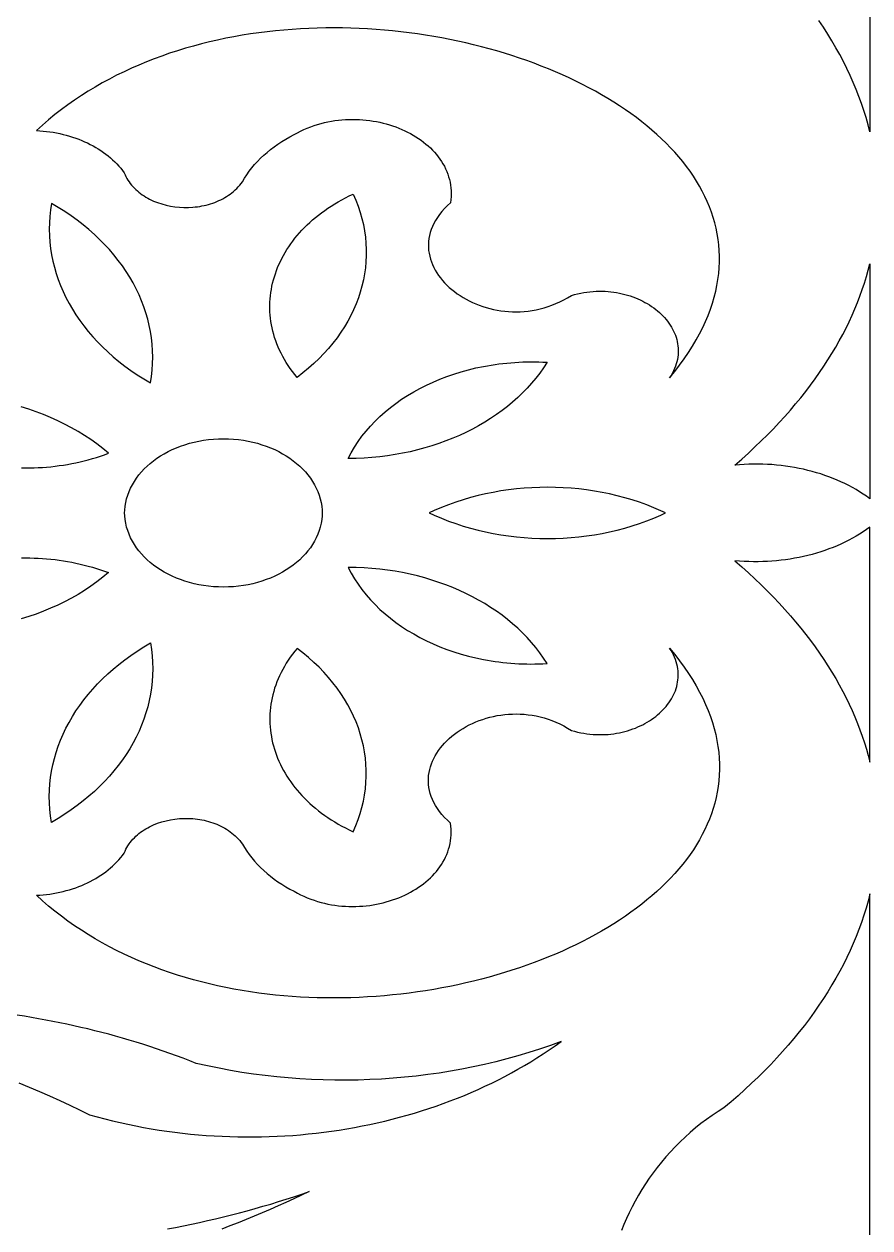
# Model space of a CAD drawing. Extents: x -1145 to -490, y -328 to 327.
# Drawn here: x -584.7 to -535.3, y -42.3 to 28 of the extents above; entities that cross this region are included whole.
import ezdxf

# ---------------------------------------------------------------- set-up
doc = ezdxf.new("R2010")
doc.units = 0
doc.layers.add('LAYER_1', color=18, linetype='CONTINUOUS')

msp = doc.modelspace()

# ---------------------------------------------------------------- linework, layer by layer
at = {"layer": 'LAYER_1'}
for points in [[(-535.303, 47.491), (-535.303, 21.707), (-535.41, 22.124), (-535.527, 22.539), (-535.656, 22.954), (-535.795, 23.368), (-535.944, 23.78), (-536.104, 24.191), (-536.275, 24.601), (-536.456, 25.009), (-536.648, 25.416), (-536.85, 25.821), (-537.063, 26.224), (-537.285, 26.626), (-537.518, 27.026), (-537.761, 27.424), (-538.015, 27.821), (-538.278, 28.215)], [(-584.852, 2.073), (-584.607, 2.071), (-584.361, 2.073), (-584.116, 2.08), (-583.87, 2.09), (-583.624, 2.105), (-583.378, 2.124), (-583.133, 2.147), (-582.888, 2.175), (-582.643, 2.207), (-582.398, 2.243), (-582.154, 2.283), (-581.911, 2.328), (-581.668, 2.377), (-581.426, 2.431), (-581.185, 2.489), (-580.945, 2.551), (-580.706, 2.618), (-580.468, 2.689), (-580.231, 2.764), (-579.996, 2.844), (-579.762, 2.929), (-580.096, 3.206), (-580.442, 3.473), (-580.799, 3.728), (-581.167, 3.972), (-581.544, 4.204), (-581.931, 4.425), (-582.327, 4.635), (-582.732, 4.832), (-583.145, 5.018), (-583.565, 5.192), (-583.993, 5.353), (-584.428, 5.503), (-584.869, 5.641)], [(-584.852, -3.183), (-584.607, -3.182), (-584.361, -3.184), (-584.116, -3.19), (-583.87, -3.201), (-583.624, -3.216), (-583.378, -3.235), (-583.133, -3.258), (-582.888, -3.286), (-582.643, -3.318), (-582.398, -3.354), (-582.154, -3.394), (-581.911, -3.439), (-581.668, -3.488), (-581.426, -3.542), (-581.185, -3.599), (-580.945, -3.662), (-580.706, -3.728), (-580.468, -3.799), (-580.231, -3.875), (-579.996, -3.955), (-579.762, -4.04), (-580.096, -4.317), (-580.442, -4.584), (-580.799, -4.839), (-581.167, -5.083), (-581.544, -5.315), (-581.931, -5.536), (-582.327, -5.745), (-582.732, -5.943), (-583.145, -6.129), (-583.565, -6.302), (-583.993, -6.464), (-584.428, -6.614), (-584.869, -6.751)], [(-535.303, -48.602), (-535.303, -22.817), (-535.41, -23.234), (-535.527, -23.65), (-535.656, -24.065), (-535.795, -24.479), (-535.944, -24.891), (-536.104, -25.302), (-536.275, -25.712), (-536.456, -26.12), (-536.648, -26.526), (-536.85, -26.932), (-537.063, -27.335), (-537.285, -27.737), (-537.518, -28.137), (-537.761, -28.535), (-538.015, -28.931), (-538.278, -29.326), (-538.551, -29.718), (-538.835, -30.108), (-539.128, -30.496), (-539.432, -30.882), (-539.745, -31.266), (-540.068, -31.647), (-540.4, -32.026), (-540.743, -32.402), (-541.095, -32.776), (-541.456, -33.147), (-541.827, -33.516), (-542.208, -33.882), (-542.598, -34.245), (-542.998, -34.605), (-543.406, -34.962), (-543.825, -35.316), (-544.173, -35.532), (-544.514, -35.758), (-544.847, -35.994), (-545.173, -36.239), (-545.49, -36.493), (-545.8, -36.755), (-546.101, -37.026), (-546.393, -37.304), (-546.677, -37.59), (-546.952, -37.883), (-547.219, -38.182), (-547.476, -38.487), (-547.725, -38.798), (-547.963, -39.114), (-548.193, -39.435), (-548.413, -39.761), (-548.623, -40.091), (-548.823, -40.425), (-549.014, -40.761), (-549.194, -41.101), (-549.364, -41.444), (-549.523, -41.788), (-549.672, -42.135), (-549.81, -42.482)], [(-584.997, -33.863), (-584.395, -34.108), (-583.797, -34.359), (-583.203, -34.617), (-582.614, -34.881), (-582.03, -35.153), (-581.451, -35.431), (-580.877, -35.716), (-580.431, -35.842), (-579.983, -35.96), (-579.534, -36.073), (-579.083, -36.179), (-578.631, -36.278), (-578.178, -36.371), (-577.723, -36.458), (-577.268, -36.538), (-576.811, -36.613), (-576.354, -36.681), (-575.896, -36.742), (-575.437, -36.797), (-574.978, -36.846), (-574.518, -36.889), (-574.058, -36.926), (-573.598, -36.956), (-573.138, -36.98), (-572.678, -36.998), (-572.218, -37.01), (-571.758, -37.016), (-571.298, -37.016), (-570.839, -37.009), (-570.38, -36.997), (-569.922, -36.978), (-569.465, -36.953), (-569.008, -36.923), (-568.553, -36.886), (-568.098, -36.843), (-567.645, -36.794), (-567.193, -36.74), (-566.742, -36.679), (-566.293, -36.612), (-565.846, -36.54), (-565.4, -36.461), (-564.956, -36.377), (-564.514, -36.287), (-564.073, -36.191), (-563.635, -36.089), (-563.2, -35.981), (-562.766, -35.867), (-562.335, -35.748), (-561.906, -35.623), (-561.481, -35.492), (-561.057, -35.355), (-560.637, -35.213), (-560.22, -35.065), (-559.805, -34.911), (-559.394, -34.752), (-558.987, -34.587), (-558.582, -34.416), (-558.181, -34.24), (-557.784, -34.058), (-557.39, -33.87), (-557, -33.677), (-556.614, -33.478), (-556.232, -33.274), (-555.854, -33.064), (-555.481, -32.849), (-555.111, -32.628), (-554.747, -32.401), (-554.386, -32.17), (-554.031, -31.932), (-553.68, -31.69), (-553.334, -31.442), (-553.958, -31.669), (-554.588, -31.884), (-555.223, -32.087), (-555.863, -32.278), (-556.507, -32.457), (-557.157, -32.624), (-557.81, -32.78), (-558.467, -32.923), (-559.127, -33.054), (-559.791, -33.173), (-560.458, -33.281), (-561.128, -33.376), (-561.8, -33.459), (-562.474, -33.53), (-563.15, -33.589), (-563.827, -33.635), (-564.506, -33.67), (-565.186, -33.692), (-565.866, -33.703), (-566.547, -33.701), (-567.228, -33.687), (-567.908, -33.66), (-568.589, -33.622), (-569.268, -33.571), (-569.946, -33.508), (-570.624, -33.432), (-571.299, -33.344), (-571.973, -33.244), (-572.644, -33.132), (-573.313, -33.007), (-573.979, -32.87), (-574.643, -32.72), (-575.026, -32.569), (-575.411, -32.421), (-575.798, -32.276), (-576.187, -32.135), (-576.577, -31.997), (-576.969, -31.863), (-577.362, -31.732), (-577.758, -31.605), (-578.154, -31.481), (-578.553, -31.36), (-578.952, -31.243), (-579.354, -31.129), (-579.756, -31.019), (-580.16, -30.912), (-580.565, -30.809), (-580.972, -30.709), (-581.379, -30.613), (-581.788, -30.52), (-582.198, -30.431), (-582.609, -30.345), (-583.021, -30.263), (-583.435, -30.184), (-583.849, -30.109), (-584.264, -30.037), (-584.68, -29.968), (-585.097, -29.904)], [(-576.326, -42.387), (-575.854, -42.299), (-575.384, -42.207), (-574.915, -42.11), (-574.447, -42.01), (-573.98, -41.906), (-573.514, -41.799), (-573.05, -41.687), (-572.587, -41.572), (-572.125, -41.452), (-571.665, -41.329), (-571.206, -41.202), (-570.749, -41.071), (-570.293, -40.936), (-569.839, -40.797), (-569.386, -40.655), (-568.935, -40.508), (-568.486, -40.358), (-568.039, -40.204), (-568.492, -40.42), (-568.948, -40.633), (-569.406, -40.843), (-569.866, -41.049), (-570.329, -41.252), (-570.794, -41.451), (-571.26, -41.648), (-571.729, -41.84), (-572.2, -42.03), (-572.673, -42.216), (-573.148, -42.398)]]:
    msp.add_lwpolyline(points, dxfattribs=at)
for points in [[(-546.997, 7.343), (-546.696, 7.714), (-546.413, 8.084), (-546.146, 8.453), (-545.897, 8.819), (-545.665, 9.185), (-545.45, 9.549), (-545.251, 9.911), (-545.069, 10.271), (-544.902, 10.63), (-544.752, 10.987), (-544.618, 11.342), (-544.499, 11.695), (-544.395, 12.046), (-544.307, 12.395), (-544.234, 12.742), (-544.175, 13.086), (-544.131, 13.429), (-544.102, 13.768), (-544.086, 14.106), (-544.085, 14.441), (-544.097, 14.773), (-544.124, 15.103), (-544.163, 15.43), (-544.216, 15.754), (-544.282, 16.076), (-544.36, 16.394), (-544.451, 16.71), (-544.555, 17.023), (-544.671, 17.332), (-544.799, 17.639), (-544.939, 17.942), (-545.09, 18.242), (-545.253, 18.539), (-545.427, 18.832), (-545.613, 19.121), (-545.809, 19.408), (-546.015, 19.69), (-546.233, 19.969), (-546.46, 20.244), (-546.698, 20.516), (-546.945, 20.783), (-547.202, 21.047), (-547.469, 21.306), (-547.745, 21.562), (-548.03, 21.813), (-548.324, 22.06), (-548.626, 22.303), (-548.938, 22.542), (-549.257, 22.776), (-549.585, 23.005), (-549.92, 23.231), (-550.263, 23.451), (-550.614, 23.667), (-550.972, 23.878), (-551.337, 24.085), (-551.709, 24.286), (-552.088, 24.483), (-552.473, 24.675), (-552.865, 24.861), (-553.263, 25.043), (-553.667, 25.219), (-554.076, 25.39), (-554.492, 25.556), (-554.912, 25.716), (-555.338, 25.871), (-555.768, 26.02), (-556.204, 26.164), (-556.644, 26.302), (-557.088, 26.435), (-557.536, 26.562), (-557.989, 26.682), (-558.445, 26.797), (-558.905, 26.906), (-559.368, 27.009), (-559.835, 27.106), (-560.304, 27.197), (-560.777, 27.281), (-561.252, 27.359), (-561.729, 27.431), (-562.209, 27.497), (-562.69, 27.555), (-563.173, 27.608), (-563.658, 27.653), (-564.145, 27.692), (-564.633, 27.725), (-565.121, 27.75), (-565.611, 27.768), (-566.101, 27.78), (-566.592, 27.785), (-567.083, 27.782), (-567.573, 27.772), (-568.064, 27.755), (-568.555, 27.731), (-569.045, 27.7), (-569.534, 27.661), (-570.022, 27.614), (-570.509, 27.56), (-570.995, 27.499), (-571.479, 27.429), (-571.962, 27.352), (-572.443, 27.267), (-572.921, 27.175), (-573.397, 27.074), (-573.871, 26.965), (-574.342, 26.849), (-574.81, 26.724), (-575.276, 26.591), (-575.737, 26.449), (-576.196, 26.3), (-576.65, 26.141), (-577.101, 25.975), (-577.548, 25.8), (-577.99, 25.616), (-578.428, 25.424), (-578.861, 25.223), (-579.29, 25.013), (-579.713, 24.794), (-580.131, 24.567), (-580.544, 24.33), (-580.951, 24.084), (-581.352, 23.829), (-581.747, 23.565), (-582.136, 23.292), (-582.519, 23.01), (-582.894, 22.718), (-583.263, 22.416), (-583.625, 22.105), (-583.98, 21.785), (-583.779, 21.774), (-583.579, 21.758), (-583.38, 21.737), (-583.184, 21.712), (-582.989, 21.682), (-582.795, 21.647), (-582.604, 21.607), (-582.415, 21.564), (-582.229, 21.515), (-582.044, 21.463), (-581.862, 21.406), (-581.683, 21.345), (-581.507, 21.279), (-581.333, 21.21), (-581.163, 21.136), (-580.995, 21.059), (-580.831, 20.977), (-580.671, 20.892), (-580.514, 20.802), (-580.36, 20.709), (-580.21, 20.613), (-580.064, 20.512), (-579.923, 20.408), (-579.785, 20.301), (-579.652, 20.19), (-579.523, 20.075), (-579.398, 19.957), (-579.279, 19.836), (-579.164, 19.712), (-579.054, 19.585), (-578.948, 19.454), (-578.849, 19.321), (-578.801, 19.208), (-578.748, 19.099), (-578.691, 18.992), (-578.629, 18.889), (-578.563, 18.789), (-578.492, 18.692), (-578.417, 18.598), (-578.339, 18.508), (-578.256, 18.42), (-578.17, 18.336), (-578.081, 18.255), (-577.988, 18.177), (-577.891, 18.102), (-577.792, 18.03), (-577.69, 17.962), (-577.584, 17.897), (-577.476, 17.835), (-577.366, 17.777), (-577.138, 17.669), (-576.901, 17.575), (-576.657, 17.495), (-576.407, 17.427), (-576.151, 17.373), (-575.892, 17.333), (-575.629, 17.306), (-575.365, 17.293), (-575.1, 17.293), (-574.835, 17.308), (-574.704, 17.32), (-574.573, 17.336), (-574.442, 17.355), (-574.312, 17.378), (-574.184, 17.405), (-574.056, 17.435), (-573.929, 17.468), (-573.804, 17.506), (-573.681, 17.546), (-573.559, 17.591), (-573.439, 17.638), (-573.321, 17.69), (-573.205, 17.745), (-573.091, 17.804), (-572.979, 17.866), (-572.871, 17.932), (-572.764, 18.002), (-572.661, 18.075), (-572.56, 18.152), (-572.463, 18.233), (-572.368, 18.317), (-572.277, 18.406), (-572.19, 18.497), (-572.106, 18.593), (-572.026, 18.692), (-571.95, 18.795), (-571.825, 19.004), (-571.691, 19.208), (-571.547, 19.408), (-571.395, 19.604), (-571.234, 19.795), (-571.064, 19.981), (-570.885, 20.163), (-570.699, 20.34), (-570.504, 20.511), (-570.301, 20.677), (-570.09, 20.838), (-569.872, 20.993), (-569.646, 21.142), (-569.414, 21.286), (-569.174, 21.423), (-568.927, 21.553), (-568.737, 21.658), (-568.545, 21.755), (-568.351, 21.846), (-568.156, 21.93), (-567.958, 22.007), (-567.759, 22.078), (-567.558, 22.142), (-567.357, 22.2), (-567.154, 22.251), (-566.951, 22.296), (-566.747, 22.335), (-566.542, 22.367), (-566.337, 22.394), (-566.132, 22.414), (-565.928, 22.429), (-565.723, 22.438), (-565.519, 22.441), (-565.316, 22.439), (-565.113, 22.43), (-564.912, 22.417), (-564.711, 22.398), (-564.512, 22.373), (-564.315, 22.344), (-564.119, 22.309), (-563.925, 22.269), (-563.734, 22.224), (-563.544, 22.174), (-563.357, 22.119), (-563.173, 22.06), (-562.991, 21.995), (-562.813, 21.926), (-562.638, 21.853), (-562.466, 21.775), (-562.297, 21.693), (-562.133, 21.606), (-561.972, 21.515), (-561.815, 21.42), (-561.663, 21.321), (-561.515, 21.218), (-561.371, 21.111), (-561.233, 21), (-561.1, 20.885), (-560.971, 20.767), (-560.848, 20.645), (-560.731, 20.519), (-560.619, 20.39), (-560.513, 20.258), (-560.414, 20.122), (-560.32, 19.984), (-560.233, 19.842), (-560.153, 19.697), (-560.08, 19.549), (-560.013, 19.398), (-559.954, 19.244), (-559.902, 19.088), (-559.858, 18.929), (-559.821, 18.767), (-559.792, 18.603), (-559.771, 18.437), (-559.759, 18.268), (-559.755, 18.097), (-559.76, 17.923), (-559.773, 17.748), (-559.796, 17.571), (-559.978, 17.402), (-560.146, 17.232), (-560.299, 17.06), (-560.438, 16.887), (-560.562, 16.713), (-560.672, 16.538), (-560.769, 16.362), (-560.852, 16.186), (-560.922, 16.009), (-560.98, 15.833), (-561.025, 15.656), (-561.057, 15.481), (-561.078, 15.305), (-561.087, 15.131), (-561.084, 14.957), (-561.071, 14.785), (-561.046, 14.614), (-561.011, 14.445), (-560.966, 14.278), (-560.91, 14.113), (-560.845, 13.95), (-560.77, 13.79), (-560.686, 13.632), (-560.593, 13.478), (-560.492, 13.326), (-560.382, 13.178), (-560.264, 13.034), (-560.138, 12.893), (-560.004, 12.757), (-559.864, 12.624), (-559.716, 12.496), (-559.562, 12.373), (-559.401, 12.254), (-559.234, 12.141), (-559.061, 12.033), (-558.883, 11.93), (-558.699, 11.834), (-558.51, 11.743), (-558.316, 11.658), (-558.118, 11.579), (-557.916, 11.507), (-557.71, 11.442), (-557.5, 11.384), (-557.286, 11.333), (-557.07, 11.29), (-556.851, 11.254), (-556.629, 11.226), (-556.405, 11.206), (-556.179, 11.194), (-555.951, 11.191), (-555.722, 11.196), (-555.491, 11.211), (-555.26, 11.234), (-555.028, 11.267), (-554.796, 11.31), (-554.564, 11.362), (-554.332, 11.424), (-554.1, 11.496), (-553.87, 11.579), (-553.64, 11.672), (-553.412, 11.776), (-553.185, 11.892), (-552.96, 12.018), (-552.737, 12.156), (-552.554, 12.207), (-552.372, 12.251), (-552.19, 12.29), (-552.009, 12.322), (-551.829, 12.349), (-551.649, 12.37), (-551.47, 12.386), (-551.293, 12.395), (-551.117, 12.4), (-550.942, 12.399), (-550.769, 12.393), (-550.597, 12.382), (-550.428, 12.366), (-550.26, 12.345), (-550.094, 12.319), (-549.93, 12.289), (-549.769, 12.253), (-549.609, 12.214), (-549.453, 12.17), (-549.299, 12.122), (-549.147, 12.069), (-548.999, 12.013), (-548.854, 11.953), (-548.711, 11.888), (-548.572, 11.82), (-548.437, 11.749), (-548.305, 11.674), (-548.176, 11.595), (-548.051, 11.513), (-547.93, 11.428), (-547.813, 11.339), (-547.7, 11.248), (-547.592, 11.154), (-547.487, 11.056), (-547.388, 10.957), (-547.292, 10.854), (-547.202, 10.749), (-547.116, 10.642), (-547.036, 10.532), (-546.96, 10.42), (-546.89, 10.306), (-546.825, 10.19), (-546.765, 10.072), (-546.711, 9.953), (-546.663, 9.831), (-546.621, 9.708), (-546.584, 9.584), (-546.554, 9.458), (-546.53, 9.331), (-546.512, 9.203), (-546.501, 9.074), (-546.496, 8.943), (-546.498, 8.812), (-546.507, 8.68), (-546.523, 8.548), (-546.545, 8.415), (-546.575, 8.281), (-546.613, 8.148), (-546.657, 8.014), (-546.71, 7.879), (-546.77, 7.745), (-546.838, 7.611), (-546.913, 7.477)], [(-565.484, 18.07), (-565.329, 17.717), (-565.192, 17.362), (-565.072, 17.006), (-564.97, 16.647), (-564.885, 16.288), (-564.817, 15.927), (-564.766, 15.566), (-564.732, 15.205), (-564.716, 14.845), (-564.716, 14.484), (-564.732, 14.125), (-564.765, 13.766), (-564.815, 13.409), (-564.881, 13.054), (-564.964, 12.701), (-565.062, 12.351), (-565.177, 12.004), (-565.307, 11.659), (-565.454, 11.318), (-565.616, 10.981), (-565.794, 10.649), (-565.987, 10.32), (-566.196, 9.997), (-566.42, 9.679), (-566.659, 9.366), (-566.914, 9.059), (-567.183, 8.759), (-567.468, 8.465), (-567.767, 8.177), (-568.081, 7.897), (-568.41, 7.625), (-568.753, 7.36), (-568.893, 7.531), (-569.027, 7.704), (-569.153, 7.879), (-569.273, 8.055), (-569.387, 8.232), (-569.494, 8.411), (-569.594, 8.591), (-569.689, 8.772), (-569.776, 8.955), (-569.858, 9.138), (-569.932, 9.322), (-570.001, 9.507), (-570.063, 9.692), (-570.119, 9.879), (-570.169, 10.066), (-570.212, 10.253), (-570.25, 10.44), (-570.281, 10.628), (-570.306, 10.816), (-570.324, 11.005), (-570.337, 11.193), (-570.344, 11.381), (-570.344, 11.569), (-570.339, 11.757), (-570.327, 11.944), (-570.31, 12.131), (-570.286, 12.318), (-570.257, 12.503), (-570.222, 12.689), (-570.181, 12.873), (-570.134, 13.057), (-570.081, 13.24), (-570.023, 13.421), (-569.958, 13.602), (-569.888, 13.781), (-569.813, 13.959), (-569.731, 14.136), (-569.644, 14.311), (-569.552, 14.485), (-569.453, 14.657), (-569.349, 14.827), (-569.24, 14.996), (-569.125, 15.162), (-569.005, 15.327), (-568.879, 15.49), (-568.748, 15.65), (-568.611, 15.808), (-568.469, 15.964), (-568.321, 16.118), (-568.168, 16.268), (-568.01, 16.417), (-567.847, 16.562), (-567.678, 16.705), (-567.504, 16.845), (-567.325, 16.983), (-567.141, 17.117), (-566.951, 17.248), (-566.757, 17.375), (-566.557, 17.5), (-566.353, 17.621), (-566.143, 17.739), (-565.928, 17.853), (-565.708, 17.963)], [(-583.099, 17.525), (-583.156, 17.147), (-583.196, 16.77), (-583.219, 16.393), (-583.225, 16.017), (-583.215, 15.642), (-583.189, 15.269), (-583.147, 14.898), (-583.089, 14.529), (-583.015, 14.162), (-582.926, 13.798), (-582.821, 13.437), (-582.701, 13.08), (-582.565, 12.725), (-582.415, 12.375), (-582.249, 12.029), (-582.069, 11.687), (-581.875, 11.349), (-581.666, 11.017), (-581.443, 10.69), (-581.206, 10.368), (-580.954, 10.052), (-580.69, 9.742), (-580.411, 9.439), (-580.119, 9.142), (-579.814, 8.852), (-579.495, 8.569), (-579.164, 8.294), (-578.82, 8.026), (-578.463, 7.766), (-578.093, 7.515), (-577.711, 7.272), (-577.317, 7.038), (-577.258, 7.417), (-577.216, 7.794), (-577.191, 8.172), (-577.182, 8.548), (-577.191, 8.923), (-577.215, 9.296), (-577.256, 9.668), (-577.313, 10.037), (-577.386, 10.404), (-577.474, 10.769), (-577.579, 11.13), (-577.698, 11.488), (-577.833, 11.843), (-577.984, 12.193), (-578.149, 12.54), (-578.329, 12.882), (-578.524, 13.22), (-578.733, 13.552), (-578.957, 13.88), (-579.194, 14.201), (-579.446, 14.517), (-579.712, 14.827), (-579.991, 15.13), (-580.285, 15.427), (-580.591, 15.717), (-580.911, 15.999), (-581.244, 16.274), (-581.589, 16.541), (-581.948, 16.8), (-582.319, 17.051), (-582.703, 17.292)], [(-535.304, 14.004), (-535.304, 0.273), (-535.499, 0.414), (-535.698, 0.549), (-535.902, 0.68), (-536.112, 0.806), (-536.325, 0.928), (-536.543, 1.044), (-536.765, 1.155), (-536.992, 1.262), (-537.222, 1.364), (-537.456, 1.46), (-537.693, 1.552), (-537.934, 1.638), (-538.178, 1.719), (-538.424, 1.795), (-538.674, 1.866), (-538.927, 1.932), (-539.182, 1.992), (-539.439, 2.047), (-539.699, 2.097), (-539.96, 2.141), (-540.223, 2.18), (-540.488, 2.214), (-540.755, 2.241), (-541.023, 2.264), (-541.292, 2.281), (-541.562, 2.292), (-541.832, 2.297), (-542.104, 2.297), (-542.376, 2.291), (-542.648, 2.28), (-542.92, 2.262), (-543.192, 2.239), (-542.791, 2.59), (-542.4, 2.943), (-542.019, 3.297), (-541.649, 3.652), (-541.288, 4.009), (-540.938, 4.367), (-540.599, 4.726), (-540.269, 5.087), (-539.949, 5.449), (-539.64, 5.812), (-539.34, 6.176), (-539.05, 6.541), (-538.771, 6.908), (-538.501, 7.275), (-538.241, 7.643), (-537.991, 8.012), (-537.751, 8.382), (-537.521, 8.753), (-537.3, 9.124), (-537.089, 9.497), (-536.888, 9.87), (-536.697, 10.243), (-536.515, 10.617), (-536.342, 10.992), (-536.179, 11.367), (-536.026, 11.743), (-535.882, 12.119), (-535.748, 12.495), (-535.623, 12.872), (-535.507, 13.249), (-535.401, 13.626)], [(-554.159, 8.244), (-554.364, 7.926), (-554.583, 7.616), (-554.816, 7.314), (-555.061, 7.019), (-555.319, 6.732), (-555.589, 6.453), (-555.872, 6.183), (-556.166, 5.921), (-556.471, 5.668), (-556.787, 5.423), (-557.114, 5.188), (-557.45, 4.961), (-557.797, 4.744), (-558.153, 4.537), (-558.518, 4.339), (-558.892, 4.151), (-559.274, 3.973), (-559.664, 3.805), (-560.062, 3.648), (-560.467, 3.501), (-560.88, 3.365), (-561.298, 3.24), (-561.723, 3.125), (-562.154, 3.022), (-562.59, 2.931), (-563.032, 2.851), (-563.478, 2.783), (-563.929, 2.727), (-564.383, 2.683), (-564.842, 2.651), (-565.304, 2.632), (-565.768, 2.625), (-565.592, 2.962), (-565.399, 3.29), (-565.189, 3.611), (-564.964, 3.923), (-564.723, 4.226), (-564.468, 4.52), (-564.198, 4.804), (-563.914, 5.08), (-563.616, 5.345), (-563.306, 5.601), (-562.983, 5.846), (-562.648, 6.082), (-562.302, 6.306), (-561.945, 6.52), (-561.577, 6.722), (-561.198, 6.913), (-560.811, 7.093), (-560.414, 7.261), (-560.008, 7.416), (-559.594, 7.56), (-559.172, 7.691), (-558.743, 7.81), (-558.308, 7.915), (-557.866, 8.007), (-557.642, 8.048), (-557.418, 8.086), (-557.192, 8.121), (-556.964, 8.151), (-556.736, 8.179), (-556.506, 8.203), (-556.276, 8.223), (-556.044, 8.24), (-555.811, 8.254), (-555.577, 8.263), (-555.343, 8.269), (-555.107, 8.272), (-554.871, 8.27), (-554.635, 8.265), (-554.397, 8.257)], [(-578.824, -0.555), (-578.818, -0.391), (-578.796, -0.168), (-578.759, 0.052), (-578.708, 0.268), (-578.644, 0.481), (-578.566, 0.689), (-578.476, 0.894), (-578.372, 1.093), (-578.257, 1.288), (-578.129, 1.477), (-577.99, 1.661), (-577.84, 1.84), (-577.679, 2.012), (-577.508, 2.178), (-577.326, 2.337), (-577.135, 2.49), (-576.935, 2.636), (-576.725, 2.774), (-576.507, 2.904), (-576.281, 3.027), (-576.047, 3.141), (-575.805, 3.247), (-575.556, 3.344), (-575.301, 3.432), (-575.039, 3.511), (-574.77, 3.58), (-574.496, 3.639), (-574.217, 3.688), (-573.933, 3.727), (-573.644, 3.755), (-573.351, 3.772), (-573.054, 3.777), (-572.757, 3.772), (-572.464, 3.755), (-572.175, 3.727), (-571.891, 3.688), (-571.611, 3.639), (-571.338, 3.58), (-571.069, 3.511), (-570.807, 3.432), (-570.552, 3.344), (-570.303, 3.247), (-570.061, 3.141), (-569.827, 3.027), (-569.6, 2.904), (-569.382, 2.774), (-569.173, 2.636), (-568.973, 2.49), (-568.781, 2.337), (-568.6, 2.178), (-568.429, 2.012), (-568.268, 1.84), (-568.118, 1.661), (-567.979, 1.477), (-567.851, 1.288), (-567.736, 1.093), (-567.632, 0.894), (-567.542, 0.689), (-567.464, 0.481), (-567.399, 0.268), (-567.349, 0.052), (-567.312, -0.168), (-567.29, -0.391), (-567.284, -0.555), (-567.29, -0.719), (-567.312, -0.943), (-567.349, -1.163), (-567.399, -1.379), (-567.464, -1.592), (-567.542, -1.8), (-567.632, -2.004), (-567.736, -2.204), (-567.851, -2.399), (-567.979, -2.588), (-568.118, -2.772), (-568.268, -2.95), (-568.429, -3.123), (-568.6, -3.289), (-568.781, -3.448), (-568.973, -3.601), (-569.173, -3.746), (-569.382, -3.885), (-569.6, -4.015), (-569.827, -4.138), (-570.061, -4.252), (-570.303, -4.358), (-570.552, -4.455), (-570.807, -4.543), (-571.069, -4.622), (-571.338, -4.691), (-571.611, -4.75), (-571.891, -4.799), (-572.175, -4.838), (-572.464, -4.866), (-572.757, -4.883), (-573.054, -4.888), (-573.351, -4.883), (-573.644, -4.866), (-573.933, -4.838), (-574.217, -4.799), (-574.496, -4.75), (-574.77, -4.691), (-575.039, -4.622), (-575.301, -4.543), (-575.556, -4.455), (-575.805, -4.358), (-576.047, -4.252), (-576.281, -4.138), (-576.507, -4.015), (-576.725, -3.885), (-576.935, -3.746), (-577.135, -3.601), (-577.326, -3.448), (-577.508, -3.289), (-577.679, -3.123), (-577.84, -2.95), (-577.99, -2.772), (-578.129, -2.588), (-578.257, -2.399), (-578.372, -2.204), (-578.476, -2.004), (-578.566, -1.8), (-578.644, -1.592), (-578.708, -1.379), (-578.759, -1.163), (-578.796, -0.943), (-578.818, -0.719)], [(-561.037, -0.555), (-560.741, -0.693), (-560.329, -0.868), (-559.911, -1.032), (-559.487, -1.183), (-559.058, -1.322), (-558.625, -1.449), (-558.187, -1.564), (-557.745, -1.667), (-557.3, -1.758), (-556.852, -1.836), (-556.401, -1.903), (-555.948, -1.957), (-555.493, -1.999), (-555.037, -2.029), (-554.581, -2.047), (-554.123, -2.053), (-553.666, -2.047), (-553.209, -2.028), (-552.753, -1.997), (-552.299, -1.955), (-551.846, -1.9), (-551.395, -1.833), (-550.947, -1.754), (-550.502, -1.662), (-550.061, -1.559), (-549.623, -1.443), (-549.19, -1.316), (-548.762, -1.176), (-548.338, -1.024), (-547.921, -0.86), (-547.509, -0.684), (-547.234, -0.555), (-547.509, -0.427), (-547.921, -0.251), (-548.338, -0.087), (-548.762, 0.065), (-549.19, 0.205), (-549.623, 0.332), (-550.061, 0.448), (-550.502, 0.551), (-550.947, 0.643), (-551.395, 0.722), (-551.846, 0.789), (-552.299, 0.844), (-552.753, 0.887), (-553.209, 0.917), (-553.666, 0.936), (-554.123, 0.942), (-554.581, 0.936), (-555.037, 0.918), (-555.493, 0.888), (-555.948, 0.846), (-556.401, 0.792), (-556.852, 0.726), (-557.3, 0.647), (-557.745, 0.556), (-558.187, 0.454), (-558.625, 0.339), (-559.058, 0.212), (-559.487, 0.072), (-559.911, -0.079), (-560.329, -0.242), (-560.741, -0.418)], [(-535.304, -15.114), (-535.304, -1.384), (-535.499, -1.524), (-535.698, -1.66), (-535.902, -1.791), (-536.112, -1.917), (-536.325, -2.038), (-536.543, -2.155), (-536.765, -2.266), (-536.992, -2.373), (-537.222, -2.474), (-537.456, -2.571), (-537.693, -2.662), (-537.934, -2.749), (-538.178, -2.83), (-538.424, -2.906), (-538.674, -2.977), (-538.927, -3.043), (-539.182, -3.103), (-539.439, -3.158), (-539.699, -3.208), (-539.96, -3.252), (-540.223, -3.291), (-540.488, -3.324), (-540.755, -3.352), (-541.023, -3.375), (-541.292, -3.391), (-541.562, -3.403), (-541.832, -3.408), (-542.104, -3.408), (-542.376, -3.402), (-542.648, -3.391), (-542.92, -3.373), (-543.192, -3.35), (-542.791, -3.701), (-542.4, -4.053), (-542.019, -4.407), (-541.649, -4.763), (-541.288, -5.12), (-540.938, -5.478), (-540.599, -5.837), (-540.269, -6.198), (-539.949, -6.56), (-539.64, -6.923), (-539.34, -7.287), (-539.05, -7.652), (-538.771, -8.018), (-538.501, -8.386), (-538.241, -8.754), (-537.991, -9.123), (-537.751, -9.493), (-537.521, -9.864), (-537.3, -10.235), (-537.089, -10.608), (-536.888, -10.981), (-536.697, -11.354), (-536.515, -11.728), (-536.342, -12.103), (-536.179, -12.478), (-536.026, -12.854), (-535.882, -13.23), (-535.748, -13.606), (-535.623, -13.983), (-535.507, -14.36), (-535.401, -14.737)], [(-554.159, -9.355), (-554.364, -9.037), (-554.583, -8.727), (-554.816, -8.425), (-555.061, -8.13), (-555.319, -7.843), (-555.589, -7.564), (-555.872, -7.294), (-556.166, -7.032), (-556.471, -6.778), (-556.787, -6.534), (-557.114, -6.298), (-557.45, -6.072), (-557.797, -5.855), (-558.153, -5.647), (-558.518, -5.45), (-558.892, -5.262), (-559.274, -5.084), (-559.664, -4.916), (-560.062, -4.759), (-560.467, -4.612), (-560.88, -4.476), (-561.298, -4.35), (-561.723, -4.236), (-562.154, -4.133), (-562.59, -4.042), (-563.032, -3.962), (-563.478, -3.894), (-563.929, -3.838), (-564.383, -3.794), (-564.842, -3.762), (-565.304, -3.742), (-565.768, -3.736), (-565.592, -4.073), (-565.399, -4.401), (-565.189, -4.722), (-564.964, -5.034), (-564.723, -5.337), (-564.468, -5.631), (-564.198, -5.915), (-563.914, -6.191), (-563.616, -6.456), (-563.306, -6.712), (-562.983, -6.957), (-562.648, -7.192), (-562.302, -7.417), (-561.945, -7.63), (-561.577, -7.833), (-561.198, -8.024), (-560.811, -8.204), (-560.414, -8.372), (-560.008, -8.527), (-559.594, -8.671), (-559.172, -8.802), (-558.743, -8.92), (-558.308, -9.026), (-557.866, -9.118), (-557.642, -9.159), (-557.418, -9.197), (-557.192, -9.231), (-556.964, -9.262), (-556.736, -9.29), (-556.506, -9.314), (-556.276, -9.334), (-556.044, -9.351), (-555.811, -9.364), (-555.577, -9.374), (-555.343, -9.38), (-555.107, -9.383), (-554.871, -9.381), (-554.635, -9.376), (-554.397, -9.367)], [(-583.099, -18.636), (-583.156, -18.258), (-583.196, -17.88), (-583.219, -17.504), (-583.225, -17.128), (-583.215, -16.753), (-583.189, -16.38), (-583.147, -16.009), (-583.089, -15.64), (-583.015, -15.273), (-582.926, -14.909), (-582.821, -14.548), (-582.701, -14.191), (-582.565, -13.836), (-582.415, -13.486), (-582.249, -13.14), (-582.069, -12.798), (-581.875, -12.46), (-581.666, -12.128), (-581.443, -11.801), (-581.206, -11.479), (-580.954, -11.163), (-580.69, -10.853), (-580.411, -10.55), (-580.119, -10.253), (-579.814, -9.963), (-579.495, -9.68), (-579.164, -9.404), (-578.82, -9.137), (-578.463, -8.877), (-578.093, -8.626), (-577.711, -8.383), (-577.317, -8.149), (-577.258, -8.527), (-577.216, -8.905), (-577.191, -9.282), (-577.182, -9.659), (-577.191, -10.034), (-577.215, -10.407), (-577.256, -10.779), (-577.313, -11.148), (-577.386, -11.515), (-577.474, -11.879), (-577.579, -12.241), (-577.698, -12.599), (-577.833, -12.954), (-577.984, -13.304), (-578.149, -13.651), (-578.329, -13.993), (-578.524, -14.331), (-578.733, -14.663), (-578.957, -14.99), (-579.194, -15.312), (-579.446, -15.628), (-579.712, -15.938), (-579.991, -16.241), (-580.285, -16.538), (-580.591, -16.828), (-580.911, -17.11), (-581.244, -17.385), (-581.589, -17.652), (-581.948, -17.911), (-582.319, -18.161), (-582.703, -18.403)], [(-546.997, -8.454), (-546.696, -8.825), (-546.413, -9.195), (-546.146, -9.563), (-545.897, -9.93), (-545.665, -10.296), (-545.45, -10.66), (-545.251, -11.022), (-545.069, -11.382), (-544.902, -11.741), (-544.752, -12.098), (-544.618, -12.453), (-544.499, -12.806), (-544.395, -13.157), (-544.307, -13.506), (-544.234, -13.853), (-544.175, -14.197), (-544.131, -14.539), (-544.102, -14.879), (-544.086, -15.217), (-544.085, -15.552), (-544.097, -15.884), (-544.124, -16.214), (-544.163, -16.541), (-544.216, -16.865), (-544.282, -17.187), (-544.36, -17.505), (-544.451, -17.821), (-544.555, -18.134), (-544.671, -18.443), (-544.799, -18.75), (-544.939, -19.053), (-545.09, -19.353), (-545.253, -19.649), (-545.427, -19.943), (-545.613, -20.232), (-545.809, -20.518), (-546.015, -20.801), (-546.233, -21.08), (-546.46, -21.355), (-546.698, -21.626), (-546.945, -21.894), (-547.202, -22.157), (-547.469, -22.417), (-547.745, -22.672), (-548.03, -22.924), (-548.324, -23.171), (-548.626, -23.414), (-548.938, -23.652), (-549.257, -23.887), (-549.585, -24.116), (-549.92, -24.341), (-550.263, -24.562), (-550.614, -24.778), (-550.972, -24.989), (-551.337, -25.196), (-551.709, -25.397), (-552.088, -25.594), (-552.473, -25.785), (-552.865, -25.972), (-553.263, -26.153), (-553.667, -26.33), (-554.076, -26.501), (-554.492, -26.667), (-554.912, -26.827), (-555.338, -26.982), (-555.768, -27.131), (-556.204, -27.275), (-556.644, -27.413), (-557.088, -27.546), (-557.536, -27.672), (-557.989, -27.793), (-558.445, -27.908), (-558.905, -28.017), (-559.368, -28.12), (-559.835, -28.217), (-560.304, -28.308), (-560.777, -28.392), (-561.252, -28.47), (-561.729, -28.542), (-562.209, -28.607), (-562.69, -28.666), (-563.173, -28.719), (-563.658, -28.764), (-564.145, -28.803), (-564.633, -28.835), (-565.121, -28.861), (-565.611, -28.879), (-566.101, -28.891), (-566.592, -28.895), (-567.083, -28.893), (-567.573, -28.883), (-568.064, -28.866), (-568.555, -28.842), (-569.045, -28.81), (-569.534, -28.771), (-570.022, -28.725), (-570.509, -28.671), (-570.995, -28.609), (-571.479, -28.54), (-571.962, -28.463), (-572.443, -28.378), (-572.921, -28.285), (-573.397, -28.185), (-573.871, -28.076), (-574.342, -27.959), (-574.81, -27.835), (-575.276, -27.701), (-575.737, -27.56), (-576.196, -27.41), (-576.65, -27.252), (-577.101, -27.086), (-577.548, -26.911), (-577.99, -26.727), (-578.428, -26.535), (-578.861, -26.334), (-579.29, -26.124), (-579.713, -25.905), (-580.131, -25.677), (-580.544, -25.441), (-580.951, -25.195), (-581.352, -24.94), (-581.747, -24.676), (-582.136, -24.403), (-582.519, -24.12), (-582.894, -23.828), (-583.263, -23.527), (-583.625, -23.216), (-583.98, -22.896), (-583.779, -22.885), (-583.579, -22.869), (-583.38, -22.848), (-583.184, -22.822), (-582.989, -22.792), (-582.795, -22.758), (-582.604, -22.718), (-582.415, -22.674), (-582.229, -22.626), (-582.044, -22.574), (-581.862, -22.517), (-581.683, -22.456), (-581.507, -22.39), (-581.333, -22.321), (-581.163, -22.247), (-580.995, -22.169), (-580.831, -22.088), (-580.671, -22.002), (-580.514, -21.913), (-580.36, -21.82), (-580.21, -21.723), (-580.064, -21.623), (-579.923, -21.519), (-579.785, -21.411), (-579.652, -21.3), (-579.523, -21.186), (-579.398, -21.068), (-579.279, -20.947), (-579.164, -20.823), (-579.054, -20.696), (-578.948, -20.565), (-578.849, -20.432), (-578.801, -20.319), (-578.748, -20.21), (-578.691, -20.103), (-578.629, -20), (-578.563, -19.9), (-578.492, -19.803), (-578.417, -19.709), (-578.339, -19.618), (-578.256, -19.531), (-578.17, -19.447), (-578.081, -19.365), (-577.988, -19.287), (-577.891, -19.213), (-577.792, -19.141), (-577.69, -19.073), (-577.584, -19.008), (-577.476, -18.946), (-577.366, -18.888), (-577.138, -18.78), (-576.901, -18.686), (-576.657, -18.605), (-576.407, -18.538), (-576.151, -18.484), (-575.892, -18.443), (-575.629, -18.417), (-575.365, -18.403), (-575.1, -18.404), (-574.835, -18.418), (-574.704, -18.431), (-574.573, -18.447), (-574.442, -18.466), (-574.312, -18.489), (-574.184, -18.516), (-574.056, -18.546), (-573.929, -18.579), (-573.804, -18.616), (-573.681, -18.657), (-573.559, -18.701), (-573.439, -18.749), (-573.321, -18.801), (-573.205, -18.856), (-573.091, -18.915), (-572.979, -18.977), (-572.871, -19.043), (-572.764, -19.113), (-572.661, -19.186), (-572.56, -19.263), (-572.463, -19.344), (-572.368, -19.428), (-572.277, -19.516), (-572.19, -19.608), (-572.106, -19.704), (-572.026, -19.803), (-571.95, -19.906), (-571.825, -20.114), (-571.691, -20.319), (-571.547, -20.519), (-571.395, -20.714), (-571.234, -20.906), (-571.064, -21.092), (-570.885, -21.274), (-570.699, -21.451), (-570.504, -21.622), (-570.301, -21.788), (-570.09, -21.949), (-569.872, -22.104), (-569.646, -22.253), (-569.414, -22.396), (-569.174, -22.533), (-568.927, -22.664), (-568.737, -22.769), (-568.545, -22.866), (-568.351, -22.957), (-568.156, -23.041), (-567.958, -23.118), (-567.759, -23.189), (-567.558, -23.253), (-567.357, -23.31), (-567.154, -23.362), (-566.951, -23.407), (-566.747, -23.445), (-566.542, -23.478), (-566.337, -23.505), (-566.132, -23.525), (-565.928, -23.54), (-565.723, -23.549), (-565.519, -23.552), (-565.316, -23.549), (-565.113, -23.541), (-564.912, -23.528), (-564.711, -23.509), (-564.512, -23.484), (-564.315, -23.455), (-564.119, -23.42), (-563.925, -23.38), (-563.734, -23.335), (-563.544, -23.285), (-563.357, -23.23), (-563.173, -23.17), (-562.991, -23.106), (-562.813, -23.037), (-562.638, -22.964), (-562.466, -22.886), (-562.297, -22.803), (-562.133, -22.717), (-561.972, -22.626), (-561.815, -22.531), (-561.663, -22.432), (-561.515, -22.328), (-561.371, -22.221), (-561.233, -22.11), (-561.1, -21.996), (-560.971, -21.877), (-560.848, -21.755), (-560.731, -21.63), (-560.619, -21.501), (-560.513, -21.369), (-560.414, -21.233), (-560.32, -21.094), (-560.233, -20.952), (-560.153, -20.807), (-560.08, -20.66), (-560.013, -20.509), (-559.954, -20.355), (-559.902, -20.199), (-559.858, -20.04), (-559.821, -19.878), (-559.792, -19.714), (-559.771, -19.547), (-559.759, -19.379), (-559.755, -19.207), (-559.76, -19.034), (-559.773, -18.859), (-559.796, -18.681), (-559.978, -18.513), (-560.146, -18.343), (-560.299, -18.171), (-560.438, -17.998), (-560.562, -17.824), (-560.672, -17.648), (-560.769, -17.473), (-560.852, -17.297), (-560.922, -17.12), (-560.98, -16.944), (-561.025, -16.767), (-561.057, -16.591), (-561.078, -16.416), (-561.087, -16.242), (-561.084, -16.068), (-561.071, -15.896), (-561.046, -15.725), (-561.011, -15.556), (-560.966, -15.389), (-560.91, -15.224), (-560.845, -15.061), (-560.77, -14.901), (-560.686, -14.743), (-560.593, -14.589), (-560.492, -14.437), (-560.382, -14.289), (-560.264, -14.145), (-560.138, -14.004), (-560.004, -13.868), (-559.864, -13.735), (-559.716, -13.607), (-559.562, -13.484), (-559.401, -13.365), (-559.234, -13.252), (-559.061, -13.144), (-558.883, -13.041), (-558.699, -12.944), (-558.51, -12.853), (-558.316, -12.769), (-558.118, -12.69), (-557.916, -12.618), (-557.71, -12.553), (-557.5, -12.495), (-557.286, -12.444), (-557.07, -12.401), (-556.851, -12.365), (-556.629, -12.337), (-556.405, -12.317), (-556.179, -12.305), (-555.951, -12.302), (-555.722, -12.307), (-555.491, -12.322), (-555.26, -12.345), (-555.028, -12.378), (-554.796, -12.42), (-554.564, -12.473), (-554.332, -12.535), (-554.1, -12.607), (-553.87, -12.69), (-553.64, -12.783), (-553.412, -12.887), (-553.185, -13.002), (-552.96, -13.129), (-552.737, -13.267), (-552.554, -13.317), (-552.372, -13.362), (-552.19, -13.401), (-552.009, -13.433), (-551.829, -13.46), (-551.649, -13.481), (-551.47, -13.496), (-551.293, -13.506), (-551.117, -13.511), (-550.942, -13.51), (-550.769, -13.504), (-550.597, -13.493), (-550.428, -13.477), (-550.26, -13.456), (-550.094, -13.43), (-549.93, -13.399), (-549.769, -13.364), (-549.609, -13.325), (-549.453, -13.281), (-549.299, -13.233), (-549.147, -13.18), (-548.999, -13.124), (-548.854, -13.063), (-548.711, -12.999), (-548.572, -12.931), (-548.437, -12.86), (-548.305, -12.784), (-548.176, -12.706), (-548.051, -12.624), (-547.93, -12.538), (-547.813, -12.45), (-547.7, -12.359), (-547.592, -12.264), (-547.487, -12.167), (-547.388, -12.067), (-547.292, -11.965), (-547.202, -11.86), (-547.116, -11.753), (-547.036, -11.643), (-546.96, -11.531), (-546.89, -11.417), (-546.825, -11.301), (-546.765, -11.183), (-546.711, -11.063), (-546.663, -10.942), (-546.621, -10.819), (-546.584, -10.695), (-546.554, -10.569), (-546.53, -10.442), (-546.512, -10.314), (-546.501, -10.184), (-546.496, -10.054), (-546.498, -9.923), (-546.507, -9.791), (-546.523, -9.659), (-546.545, -9.526), (-546.575, -9.392), (-546.613, -9.258), (-546.657, -9.124), (-546.71, -8.99), (-546.77, -8.856), (-546.838, -8.722), (-546.913, -8.588)], [(-565.484, -19.181), (-565.329, -18.828), (-565.192, -18.473), (-565.072, -18.116), (-564.97, -17.758), (-564.885, -17.399), (-564.817, -17.038), (-564.766, -16.677), (-564.732, -16.316), (-564.716, -15.955), (-564.716, -15.595), (-564.732, -15.235), (-564.765, -14.877), (-564.815, -14.52), (-564.881, -14.165), (-564.964, -13.812), (-565.062, -13.462), (-565.177, -13.114), (-565.307, -12.77), (-565.454, -12.429), (-565.616, -12.092), (-565.794, -11.76), (-565.987, -11.431), (-566.196, -11.108), (-566.42, -10.79), (-566.659, -10.477), (-566.914, -10.17), (-567.183, -9.869), (-567.468, -9.575), (-567.767, -9.288), (-568.081, -9.008), (-568.41, -8.736), (-568.753, -8.471), (-568.893, -8.642), (-569.027, -8.815), (-569.153, -8.99), (-569.273, -9.166), (-569.387, -9.343), (-569.494, -9.522), (-569.594, -9.702), (-569.689, -9.883), (-569.776, -10.066), (-569.858, -10.249), (-569.932, -10.433), (-570.001, -10.618), (-570.063, -10.803), (-570.119, -10.99), (-570.169, -11.176), (-570.212, -11.364), (-570.25, -11.551), (-570.281, -11.739), (-570.306, -11.927), (-570.324, -12.115), (-570.337, -12.304), (-570.344, -12.492), (-570.344, -12.68), (-570.339, -12.867), (-570.327, -13.055), (-570.31, -13.242), (-570.286, -13.428), (-570.257, -13.614), (-570.222, -13.8), (-570.181, -13.984), (-570.134, -14.168), (-570.081, -14.35), (-570.023, -14.532), (-569.958, -14.713), (-569.888, -14.892), (-569.813, -15.07), (-569.731, -15.247), (-569.644, -15.422), (-569.552, -15.596), (-569.453, -15.768), (-569.349, -15.938), (-569.24, -16.107), (-569.125, -16.273), (-569.005, -16.438), (-568.879, -16.6), (-568.748, -16.761), (-568.611, -16.919), (-568.469, -17.075), (-568.321, -17.228), (-568.168, -17.379), (-568.01, -17.528), (-567.847, -17.673), (-567.678, -17.816), (-567.504, -17.956), (-567.325, -18.093), (-567.141, -18.227), (-566.951, -18.358), (-566.757, -18.486), (-566.557, -18.611), (-566.353, -18.732), (-566.143, -18.85), (-565.928, -18.964), (-565.708, -19.074)]]:
    msp.add_lwpolyline(points, close=True, dxfattribs=at)

doc.saveas('drawing.dxf')
